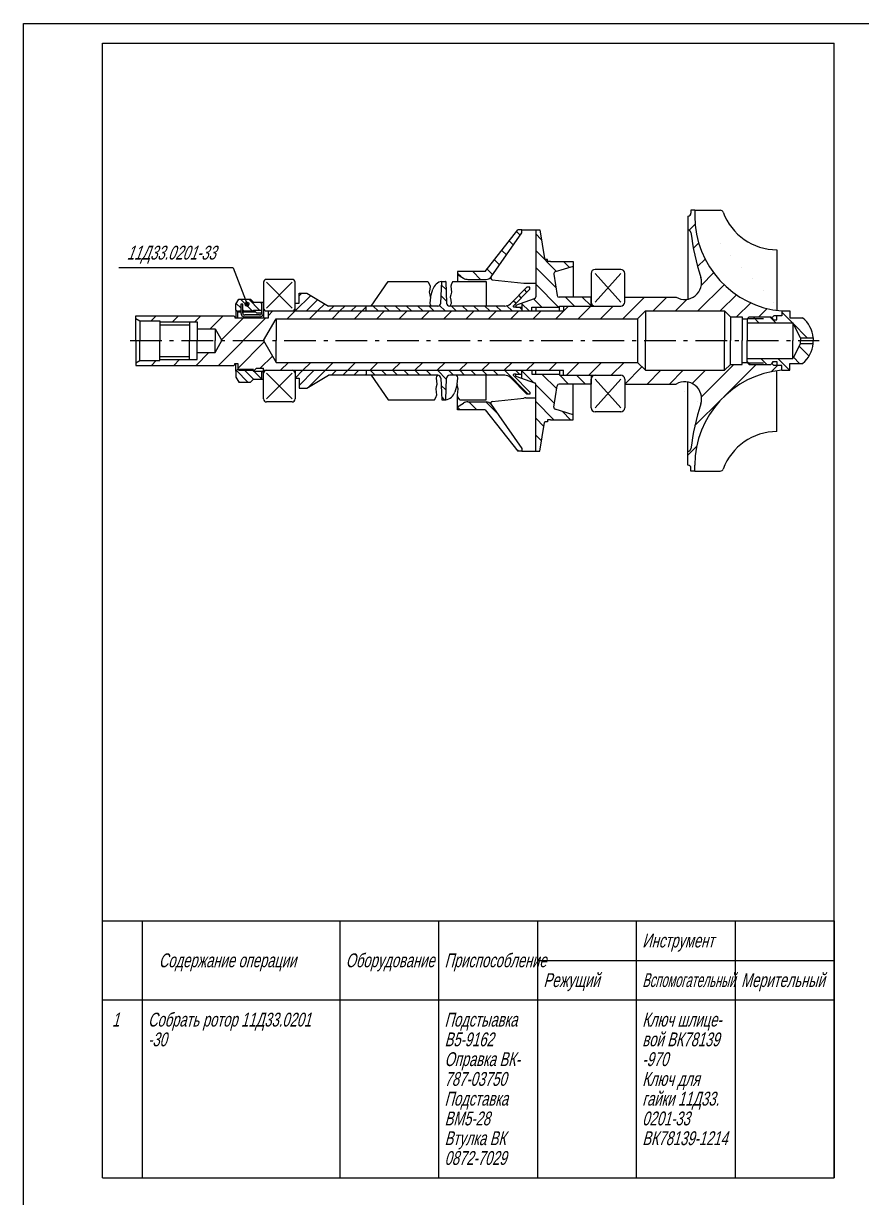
# Model space of a CAD drawing. Extents: x 0 to 841, y 0 to 594.
# Drawn here: x 0 to 212, y 297 to 594 of the extents above; entities that cross this region are included whole.
import ezdxf

# ---------------------------------------------------------------- set-up
doc = ezdxf.new("R2010")
doc.units = 0
doc.header["$MEASUREMENT"] = 0
for name, pattern in [('K5LT_AXLED', [13, 8, -2, 1, -2]), ('K5LT_BASIC', [0]), ('K5LT_DASHED', [6, 4, -2]), ('K5LT_THIN', [0]), ('K5LT_THIN_INCLUDED_TO_HATCHING', [0])]:
    doc.linetypes.add(name, pattern=pattern)
doc.layers.add('LAYER0VIEW0', color=7, linetype='Continuous')
doc.layers.add('LAYER2VIEW0', color=7, linetype='Continuous')
doc.styles.add('K5_TEXTSTYLE', font='win_eskd.shx', dxfattribs={"width": 0.7, "oblique": 15, "bigfont": 'b_eskd.shx'})
doc.styles.get("Standard").update_dxf_attribs({"font": 'cad2win.shx', "width": 0.8, "oblique": 15})
pattern_1 = [(-45, (0, 0), (1.06066, 1.06066), [])]
pattern_2 = [(-45, (0, 0), (2.12132, 2.12132), [])]
pattern_3 = [(45, (0, 0), (-1.4142136, 1.4142136), [])]

# ---------------------------------------------------------------- blocks, each defined once
blk = doc.blocks.new('*L32')
at = {"layer": 'LAYER0VIEW0', "color": 7, "linetype": 'K5LT_THIN'}
for p, q in [((-3.4, 8.93), (-32.35, 8.93)), ((-3.4, 8.93), (0.11, -0.28)), ((-0.11, 0.28), (-0.45, -0.49)), ((0, 0), (-0.17, -0.39)), ((0, 0), (-0.11, 0.28)), ((0.67, -0.07), (-0.11, 0.28)), ((0.39, -0.17), (0, 0)), ((-0.45, -0.49), (0.32, -0.84)), ((-0.17, -0.39), (0.21, -0.56)), ((0.21, -0.56), (0.39, -0.17)), ((0.32, -0.84), (0.67, -0.07))]:
    blk.add_line(p, q, dxfattribs=at)
at = {"layer": 'LAYER0VIEW0', "color": 7, "style": 'K5_TEXTSTYLE', "oblique": 20, "width": 0.7}
blk.add_text('11Д33.0201-33', height=3.5, dxfattribs=at).set_placement((-30.35, 11))
blk = doc.blocks.new('*U57')
at = {"layer": 'LAYER0VIEW0', "color": 5, "linetype": 'K5LT_BASIC'}
for p, q in [((-8, 23), (-8, 16.5)), ((-0.75, 23.75), (-7.25, 23.75)), ((0, 16.5), (0, 23)), ((-7.25, 15.75), (-0.75, 15.75)), ((-8, -6.5), (-8, 0)), ((-7.25, 0.75), (-0.75, 0.75)), ((0, 0), (0, -6.5)), ((-0.75, -7.25), (-7.25, -7.25))]:
    blk.add_line(p, q, dxfattribs=at)
at = {"layer": 'LAYER0VIEW0', "color": 7, "linetype": 'K5LT_THIN'}
for p, q in [((-0.75, 16.5), (-7.25, 23)), ((-0.75, 23), (-7.25, 16.5)), ((-0.75, 0), (-7.25, -6.5)), ((-0.75, -6.5), (-7.25, 0))]:
    blk.add_line(p, q, dxfattribs=at)
at = {"layer": 'LAYER0VIEW0', "color": 5, "linetype": 'K5LT_BASIC'}
for centre, start, end in [((-7.25, 23), 90, 180), ((-0.75, 23), 0, 90), ((-7.25, 16.5), 180, 270), ((-0.75, 16.5), 270, 0), ((-7.25, 0), 90, 180), ((-0.75, 0), 0, 90), ((-7.25, -6.5), 180, 270), ((-0.75, -6.5), 270, 0)]:
    blk.add_arc(centre, 0.75, start, end, dxfattribs=at)
blk = doc.blocks.new('*U58')
at = {"layer": 'LAYER0VIEW0', "color": 5, "linetype": 'K5LT_BASIC'}
for p, q in [((-8.5, 26.75), (-8.5, 19.5)), ((-1, 27.75), (-7.5, 27.75)), ((0, 19.5), (0, 26.75)), ((-7.5, 18.5), (-1, 18.5)), ((-8.5, -7.25), (-8.5, 0)), ((-7.5, 1), (-1, 1)), ((0, 0), (0, -7.25)), ((-1, -8.25), (-7.5, -8.25))]:
    blk.add_line(p, q, dxfattribs=at)
at = {"layer": 'LAYER0VIEW0', "color": 7, "linetype": 'K5LT_THIN'}
for p, q in [((-1, 19.5), (-7.5, 26.75)), ((-1, 26.75), (-7.5, 19.5)), ((-1, 0), (-7.5, -7.25)), ((-1, -7.25), (-7.5, 0))]:
    blk.add_line(p, q, dxfattribs=at)
at = {"layer": 'LAYER0VIEW0', "color": 5, "linetype": 'K5LT_BASIC'}
for centre, start, end in [((-7.5, 26.75), 90, 180), ((-1, 26.75), 0, 90), ((-7.5, 19.5), 180, 270), ((-1, 19.5), 270, 0), ((-7.5, 0), 90, 180), ((-1, 0), 0, 90), ((-7.5, -7.25), 180, 270), ((-1, -7.25), 270, 0)]:
    blk.add_arc(centre, 1, start, end, dxfattribs=at)
blk = doc.blocks.new('*S69')
at = {"layer": 'LAYER2VIEW0', "color": 7, "linetype": 'K5LT_THIN'}
for p, q in [((0, 0), (0, 594)), ((0, 594), (841, 594))]:
    blk.add_line(p, q, dxfattribs=at)

msp = doc.modelspace()

# ---------------------------------------------------------------- hatches: boundary and pattern name
at = {"layer": 'LAYER0VIEW0'}
h = msp.add_hatch(dxfattribs=at)
h.set_pattern_fill('МЕТАЛЛ', color=256, style=0, pattern_type=0)
h.set_pattern_definition([(45, (0, 0), (-2.828427, 2.828427), [])])
edge = h.paths.add_edge_path()
edge.add_line((60.705, 519.518), (54.205, 519.518))
edge.add_line((54.205, 519.518), (53.455, 519.518))
edge.add_line((53.455, 519.518), (53.455, 519.768))
edge.add_line((53.455, 519.768), (53.205, 520.018))
edge.add_line((53.205, 520.018), (28.455, 520.018))
edge.add_line((28.455, 520.018), (28.455, 519.345))
edge.add_line((28.455, 519.345), (29.455, 518.768))
edge.add_line((29.455, 518.768), (34.455, 518.768))
edge.add_line((34.455, 518.768), (34.455, 518.518))
edge.add_line((34.455, 518.518), (43.955, 518.518))
edge.add_line((43.955, 518.518), (43.955, 516.768))
edge.add_line((43.955, 516.768), (48.455, 516.768))
edge.add_line((48.455, 516.768), (50.187, 513.768))
edge.add_line((50.187, 513.768), (48.455, 510.768))
edge.add_line((48.455, 510.768), (43.955, 510.768))
edge.add_line((43.955, 510.768), (43.955, 509.018))
edge.add_line((43.955, 509.018), (34.455, 509.018))
edge.add_line((34.455, 509.018), (34.455, 508.768))
edge.add_line((34.455, 508.768), (29.455, 508.768))
edge.add_line((29.455, 508.768), (28.455, 508.191))
edge.add_line((28.455, 508.191), (28.455, 507.518))
edge.add_line((28.455, 507.518), (53.205, 507.518))
edge.add_line((53.205, 507.518), (53.455, 507.768))
edge.add_line((53.455, 507.768), (53.455, 508.018))
edge.add_line((53.455, 508.018), (54.205, 508.018))
edge.add_line((54.205, 508.018), (54.205, 506.518))
edge.add_line((54.205, 506.518), (54.455, 506.268))
edge.add_line((54.455, 506.268), (58.455, 506.268))
edge.add_line((58.455, 506.268), (58.955, 506.768))
edge.add_line((58.955, 506.768), (60.705, 506.768))
edge.add_line((60.705, 506.768), (60.705, 506.268))
edge.add_line((60.705, 506.268), (61.455, 506.268))
edge.add_line((61.455, 506.268), (67.955, 506.268))
edge.add_line((67.955, 506.268), (68.705, 506.268))
edge.add_line((68.705, 506.268), (86.705, 506.268))
edge.add_line((86.705, 506.268), (125.553, 506.268))
edge.add_line((125.553, 506.268), (136.553, 506.268))
edge.add_line((136.553, 506.268), (136.553, 505.018))
edge.add_line((136.553, 505.018), (143.553, 505.018))
edge.add_line((143.553, 505.018), (144.553, 505.018))
edge.add_line((144.553, 505.018), (151.053, 505.018))
edge.add_arc((151.053, 504.018), 1, 360, 450, ccw=False)
edge.add_line((152.053, 504.018), (152.053, 502.768))
edge.add_line((152.053, 502.768), (165.053, 502.768))
edge.add_arc((167.212, 499.061), 4.29, 342.4571, 480.22329, ccw=False)
edge.add_arc((233.777, 478.019), 65.521, 162.4571, 172.63144)
edge.add_arc((168.053, 486.518), 0.75, 630, 712.63144, ccw=False)
edge.add_line((168.053, 485.768), (168.053, 482.268))
edge.add_arc((168.053, 481.518), 0.75, 360, 450, ccw=False)
edge.add_line((168.803, 481.518), (168.803, 480.768))
edge.add_line((168.803, 480.768), (169.803, 480.768))
edge.add_line((169.803, 480.768), (169.803, 482.268))
edge.add_arc((193.894, 482.268), 24.091, 454.97911, 540, ccw=False)
edge.add_line((191.803, 506.268), (191.803, 507.518))
edge.add_line((191.803, 507.518), (190.553, 507.518))
edge.add_line((190.553, 507.518), (189.803, 507.518))
edge.add_line((189.803, 507.518), (189.303, 508.018))
edge.add_line((189.303, 508.018), (189.053, 507.768))
edge.add_line((189.053, 507.768), (183.553, 507.768))
edge.add_line((183.553, 507.768), (183.053, 508.268))
edge.add_line((183.053, 508.268), (181.803, 508.268))
edge.add_line((181.803, 508.268), (181.803, 507.768))
edge.add_line((181.803, 507.768), (178.803, 507.768))
edge.add_line((178.803, 507.768), (177.303, 506.268))
edge.add_line((177.303, 506.268), (157.303, 506.268))
edge.add_line((157.303, 506.268), (155.303, 508.268))
edge.add_line((155.303, 508.268), (63.88, 508.268))
edge.add_line((63.88, 508.268), (60.705, 513.768))
edge.add_line((60.705, 513.768), (63.88, 519.268))
edge.add_line((63.88, 519.268), (155.303, 519.268))
edge.add_line((155.303, 519.268), (157.303, 521.268))
edge.add_line((157.303, 521.268), (177.303, 521.268))
edge.add_line((177.303, 521.268), (178.803, 519.768))
edge.add_line((178.803, 519.768), (181.803, 519.768))
edge.add_line((181.803, 519.768), (181.803, 519.268))
edge.add_line((181.803, 519.268), (183.053, 519.268))
edge.add_line((183.053, 519.268), (183.553, 519.768))
edge.add_line((183.553, 519.768), (189.053, 519.768))
edge.add_line((189.053, 519.768), (189.303, 519.518))
edge.add_line((189.303, 519.518), (189.803, 520.018))
edge.add_line((189.803, 520.018), (190.553, 520.018))
edge.add_line((190.553, 520.018), (191.803, 520.018))
edge.add_line((191.803, 520.018), (191.803, 521.268))
edge.add_arc((193.894, 545.268), 24.091, 540, 625.02089, ccw=False)
edge.add_line((169.803, 545.268), (169.803, 546.768))
edge.add_line((169.803, 546.768), (168.803, 546.768))
edge.add_line((168.803, 546.768), (168.803, 546.018))
edge.add_arc((168.053, 546.018), 0.75, 270, 360, ccw=False)
edge.add_line((168.053, 545.268), (168.053, 541.768))
edge.add_arc((168.053, 541.018), 0.75, 367.36856, 450, ccw=False)
edge.add_arc((233.777, 549.517), 65.521, 187.36856, 197.5429)
edge.add_arc((167.212, 528.475), 4.29, 239.77671, 377.5429, ccw=False)
edge.add_line((165.053, 524.768), (152.053, 524.768))
edge.add_line((152.053, 524.768), (152.053, 523.518))
edge.add_arc((151.053, 523.518), 1, 270, 360, ccw=False)
edge.add_line((151.053, 522.518), (144.553, 522.518))
edge.add_line((144.553, 522.518), (143.553, 522.518))
edge.add_line((143.553, 522.518), (136.553, 522.518))
edge.add_line((136.553, 522.518), (136.553, 521.268))
edge.add_line((136.553, 521.268), (125.553, 521.268))
edge.add_line((125.553, 521.268), (86.705, 521.268))
edge.add_line((86.705, 521.268), (68.705, 521.268))
edge.add_line((68.705, 521.268), (67.955, 521.268))
edge.add_line((67.955, 521.268), (61.955, 521.268))
edge.add_line((61.955, 521.268), (61.955, 519.518))
edge.add_line((61.955, 519.518), (60.705, 519.518))
h = msp.add_hatch(dxfattribs=at)
h.set_pattern_fill('МЕТАЛЛ', color=256, style=0, pattern_type=0)
h.set_pattern_definition(pattern_2)
edge = h.paths.add_edge_path()
edge.add_line((118.251, 529.906), (126.053, 541.018))
edge.add_line((126.053, 541.018), (126.053, 541.768))
edge.add_line((126.053, 541.768), (125.053, 541.768))
edge.add_line((125.053, 541.768), (116.803, 531.268))
edge.add_line((116.803, 531.268), (109.803, 531.268))
edge.add_line((109.803, 531.268), (109.803, 530.518))
edge.add_line((109.803, 530.518), (111.316, 529.572))
edge.add_arc((112.376, 531.268), 2, 237.99462, 270)
edge.add_line((112.376, 529.268), (117.023, 529.268))
edge.add_arc((117.023, 530.768), 1.5, 270, 324.92625)
h = msp.add_hatch(dxfattribs=at)
h.set_pattern_fill('МЕТАЛЛ', color=256, style=0, pattern_type=0)
h.set_pattern_definition(pattern_2)
edge = h.paths.add_edge_path()
edge.add_line((129.553, 541.768), (129.553, 524.873))
edge.add_arc((129.053, 524.873), 0.5, 289.29005, 360, ccw=False)
edge.add_line((129.218, 524.401), (126.053, 523.293))
edge.add_line((126.053, 523.293), (126.053, 521.268))
edge.add_line((126.053, 521.268), (128.553, 521.268))
edge.add_line((128.553, 521.268), (128.553, 522.268))
edge.add_line((128.553, 522.268), (135.553, 522.268))
edge.add_line((135.553, 522.268), (135.553, 522.518))
edge.add_line((135.553, 522.518), (136.553, 522.518))
edge.add_line((136.553, 522.518), (143.553, 522.518))
edge.add_line((143.553, 522.518), (143.553, 523.518))
edge.add_line((143.553, 523.518), (143.553, 524.768))
edge.add_line((143.553, 524.768), (142.803, 524.768))
edge.add_line((142.803, 524.768), (138.303, 524.768))
edge.add_line((138.303, 524.768), (135.479, 524.768))
edge.add_arc((135.479, 525.268), 0.5, 549.09028, 630, ccw=False)
edge.add_line((134.986, 525.189), (134.122, 530.586))
edge.add_arc((134.616, 530.665), 0.5, 466.69924, 549.09028, ccw=False)
edge.add_line((134.472, 531.144), (139.053, 532.518))
edge.add_line((139.053, 532.518), (139.053, 533.768))
edge.add_line((139.053, 533.768), (133.303, 533.768))
edge.add_line((133.303, 533.768), (132.553, 533.768))
edge.add_line((132.553, 533.768), (132.553, 534.268))
edge.add_line((132.553, 534.268), (132.057, 534.268))
edge.add_arc((132.057, 534.568), 0.3, 549.46232, 630, ccw=False)
edge.add_line((131.761, 534.519), (130.553, 541.768))
edge.add_line((130.553, 541.768), (129.553, 541.768))
h = msp.add_hatch(dxfattribs=at)
h.set_pattern_fill('МЕТАЛЛ', color=256, style=0, pattern_type=0)
h.set_pattern_definition([(-45, (0, 0), (1.4142136, 1.4142136), [])])
edge = h.paths.add_edge_path()
edge.add_arc((107.822, 523.318), 0.8, 542.29061, 630, ccw=False)
edge.add_line((107.022, 523.286), (106.804, 528.751))
edge.add_arc((106.256, 525.967), 2.837, 78.86755, 80.81259)
edge.add_line((106.709, 528.768), (105.803, 528.768))
edge.add_line((105.803, 528.768), (105.584, 523.286))
edge.add_arc((104.784, 523.318), 0.8, 630, 717.70939, ccw=False)
edge.add_line((104.784, 522.518), (86.705, 522.518))
edge.add_line((86.705, 522.518), (86.705, 521.268))
edge.add_line((86.705, 521.268), (125.553, 521.268))
edge.add_line((125.553, 521.268), (126.053, 521.268))
edge.add_line((126.053, 521.268), (126.053, 522.268))
edge.add_line((126.053, 522.268), (124.553, 522.268))
edge.add_line((124.553, 522.268), (124.036, 522.268))
edge.add_arc((124.036, 522.468), 0.2, 495, 630, ccw=False)
edge.add_line((123.894, 522.609), (128.053, 526.768))
edge.add_line((128.053, 526.768), (128.053, 527.268))
edge.add_line((128.053, 527.268), (127.303, 527.268))
edge.add_line((127.303, 527.268), (123.139, 523.104))
edge.add_arc((121.724, 524.518), 2, 630, 675, ccw=False)
edge.add_line((121.724, 522.518), (107.822, 522.518))
edge = h.paths.add_edge_path()
edge.add_arc((104.784, 504.218), 0.8, 362.29061, 450, ccw=False)
edge.add_line((105.584, 504.25), (105.803, 498.768))
edge.add_line((105.803, 498.768), (106.803, 498.768))
edge.add_line((106.803, 498.768), (107.022, 504.25))
edge.add_arc((107.822, 504.218), 0.8, 450, 537.70939, ccw=False)
edge.add_line((107.822, 505.018), (121.724, 505.018))
edge.add_arc((121.724, 503.018), 2, 405, 450, ccw=False)
edge.add_line((123.139, 504.432), (127.303, 500.268))
edge.add_line((127.303, 500.268), (128.053, 500.268))
edge.add_line((128.053, 500.268), (128.053, 500.768))
edge.add_line((128.053, 500.768), (123.894, 504.926))
edge.add_arc((124.036, 505.068), 0.2, 450, 585, ccw=False)
edge.add_line((124.036, 505.268), (124.553, 505.268))
edge.add_line((124.553, 505.268), (125.553, 505.268))
edge.add_line((125.553, 505.268), (126.053, 505.268))
edge.add_line((126.053, 505.268), (126.053, 506.268))
edge.add_line((126.053, 506.268), (125.553, 506.268))
edge.add_line((125.553, 506.268), (86.705, 506.268))
edge.add_line((86.705, 506.268), (86.705, 505.018))
edge.add_line((86.705, 505.018), (104.784, 505.018))
h = msp.add_hatch(dxfattribs=at)
h.set_pattern_fill('МЕТАЛЛ', color=256, style=0, pattern_type=0)
h.set_pattern_definition(pattern_3)
h.paths.add_polyline_path([(68.705, 521.268), (86.705, 521.268), (86.705, 522.518), (77.122, 522.518), (71.705, 525.768), (69.705, 525.768), (69.705, 523.268), (68.705, 523.268)])
h = msp.add_hatch(dxfattribs=at)
h.set_pattern_fill('МЕТАЛЛ', color=256, style=0, pattern_type=0)
h.set_pattern_definition(pattern_1)
h.paths.add_polyline_path([(55.455, 523.018), (55.455, 521.268), (58.205, 521.268), (58.205, 521.518), (60.205, 521.518), (60.205, 523.518), (58.205, 523.518), (57.455, 524.268), (54.427, 524.268), (53.705, 523.018), (53.705, 521.518), (54.205, 521.018), (54.455, 521.268), (54.955, 521.268), (54.955, 523.018)])
h = msp.add_hatch(color=1, dxfattribs=at)
edge = h.paths.add_edge_path()
edge.add_line((54.955, 523.018), (54.955, 520.768))
edge.add_arc((55.955, 520.768), 1, 180, 270)
edge.add_line((55.955, 519.768), (59.705, 519.768))
edge.add_arc((59.705, 520.768), 1, 270, 360)
edge.add_line((60.705, 520.768), (60.705, 522.018))
edge.add_line((60.705, 522.018), (60.705, 523.518))
edge.add_line((60.705, 523.518), (60.205, 523.518))
edge.add_line((60.205, 523.518), (60.205, 520.768))
edge.add_arc((59.705, 520.768), 0.5, 270, 360, ccw=False)
edge.add_line((59.705, 520.268), (55.955, 520.268))
edge.add_arc((55.955, 520.768), 0.5, 540, 630, ccw=False)
edge.add_line((55.455, 520.768), (55.455, 523.018))
edge.add_line((55.455, 523.018), (54.955, 523.018))
h = msp.add_hatch(dxfattribs=at)
h.set_pattern_fill('МЕТАЛЛ', color=256, style=0, pattern_type=0)
h.set_pattern_definition(pattern_2)
edge = h.paths.add_edge_path()
edge.add_arc((192.417, 513.768), 7.386, 5.82777, 51.11993)
edge.add_line((197.053, 519.518), (193.803, 519.518))
edge.add_line((193.803, 519.518), (193.803, 521.268))
edge.add_line((193.803, 521.268), (191.803, 521.268))
edge.add_line((191.803, 521.268), (191.803, 520.018))
edge.add_line((191.803, 520.018), (190.553, 520.018))
edge.add_line((190.553, 520.018), (190.553, 519.018))
edge.add_line((190.553, 519.018), (189.553, 519.018))
edge.add_line((189.553, 519.018), (189.553, 519.268))
edge.add_line((189.553, 519.268), (189.053, 519.768))
edge.add_line((189.053, 519.768), (183.553, 519.768))
edge.add_line((183.553, 519.768), (183.053, 519.268))
edge.add_line((183.053, 519.268), (183.053, 518.268))
edge.add_line((183.053, 518.268), (194.553, 518.268))
edge.add_line((194.553, 518.268), (196.553, 514.518))
edge.add_line((196.553, 514.518), (199.765, 514.518))
h = msp.add_hatch(dxfattribs=at)
h.set_pattern_fill('МЕТАЛЛ', color=256, style=0, pattern_type=0)
h.set_pattern_definition(pattern_2)
edge = h.paths.add_edge_path()
edge.add_arc((192.417, 513.768), 7.386, 668.88007, 714.17223, ccw=False)
edge.add_line((197.053, 508.018), (193.803, 508.018))
edge.add_line((193.803, 508.018), (193.803, 506.268))
edge.add_line((193.803, 506.268), (191.803, 506.268))
edge.add_line((191.803, 506.268), (191.803, 507.518))
edge.add_line((191.803, 507.518), (190.553, 507.518))
edge.add_line((190.553, 507.518), (190.553, 508.518))
edge.add_line((190.553, 508.518), (189.553, 508.518))
edge.add_line((189.553, 508.518), (189.553, 508.268))
edge.add_line((189.553, 508.268), (189.053, 507.768))
edge.add_line((189.053, 507.768), (183.553, 507.768))
edge.add_line((183.553, 507.768), (183.053, 508.268))
edge.add_line((183.053, 508.268), (183.053, 509.268))
edge.add_line((183.053, 509.268), (194.553, 509.268))
edge.add_line((194.553, 509.268), (196.553, 513.018))
edge.add_line((196.553, 513.018), (199.765, 513.018))
h = msp.add_hatch(dxfattribs=at)
h.set_pattern_fill('МЕТАЛЛ', color=256, style=0, pattern_type=0)
h.set_pattern_definition(pattern_1)
h.paths.add_polyline_path([(53.705, 504.518), (54.427, 503.268), (57.455, 503.268), (58.205, 504.018), (60.205, 504.018), (60.205, 506.018), (58.205, 506.018), (58.205, 506.268), (54.455, 506.268), (54.205, 506.518), (53.705, 506.018)])
h = msp.add_hatch(dxfattribs=at)
h.set_pattern_fill('МЕТАЛЛ', color=256, style=0, pattern_type=0)
h.set_pattern_definition([(45, (0, 0), (-1.06066, 1.06066), [])])
h.paths.add_polyline_path([(60.705, 504.018), (60.705, 506.018), (60.205, 506.018), (60.205, 504.018)])
h = msp.add_hatch(dxfattribs=at)
h.set_pattern_fill('МЕТАЛЛ', color=256, style=0, pattern_type=0)
h.set_pattern_definition(pattern_3)
h.paths.add_polyline_path([(68.705, 506.268), (86.705, 506.268), (86.705, 505.018), (77.122, 505.018), (71.705, 501.768), (69.705, 501.768), (69.705, 504.268), (68.705, 504.268)])
h = msp.add_hatch(dxfattribs=at)
h.set_pattern_fill('МЕТАЛЛ', color=256, style=0, pattern_type=0)
h.set_pattern_definition(pattern_2)
edge = h.paths.add_edge_path()
edge.add_line((129.553, 502.663), (129.553, 485.768))
edge.add_line((129.553, 485.768), (130.553, 485.768))
edge.add_line((130.553, 485.768), (131.761, 493.017))
edge.add_arc((132.057, 492.968), 0.3, 450, 530.53768, ccw=False)
edge.add_line((132.057, 493.268), (132.553, 493.268))
edge.add_line((132.553, 493.268), (132.553, 493.768))
edge.add_line((132.553, 493.768), (133.303, 493.768))
edge.add_line((133.303, 493.768), (134.553, 493.768))
edge.add_line((134.553, 493.768), (139.053, 493.768))
edge.add_line((139.053, 493.768), (139.053, 495.018))
edge.add_line((139.053, 495.018), (134.472, 496.392))
edge.add_arc((134.616, 496.871), 0.5, 530.90972, 613.30076, ccw=False)
edge.add_line((134.122, 496.95), (134.986, 502.347))
edge.add_arc((135.479, 502.268), 0.5, 450, 530.90972, ccw=False)
edge.add_line((135.479, 502.768), (138.303, 502.768))
edge.add_line((138.303, 502.768), (142.803, 502.768))
edge.add_line((142.803, 502.768), (143.553, 502.768))
edge.add_line((143.553, 502.768), (143.553, 505.018))
edge.add_line((143.553, 505.018), (136.553, 505.018))
edge.add_line((136.553, 505.018), (135.553, 505.018))
edge.add_line((135.553, 505.018), (135.553, 505.268))
edge.add_line((135.553, 505.268), (128.553, 505.268))
edge.add_line((128.553, 505.268), (128.553, 506.268))
edge.add_line((128.553, 506.268), (126.053, 506.268))
edge.add_line((126.053, 506.268), (126.053, 504.243))
edge.add_line((126.053, 504.243), (129.218, 503.135))
edge.add_arc((129.053, 502.663), 0.5, 360, 430.70995, ccw=False)
h = msp.add_hatch(dxfattribs=at)
h.set_pattern_fill('МЕТАЛЛ', color=256, style=0, pattern_type=0)
h.set_pattern_definition(pattern_2)
edge = h.paths.add_edge_path()
edge.add_line((118.251, 497.63), (126.053, 486.518))
edge.add_line((126.053, 486.518), (126.053, 485.768))
edge.add_line((126.053, 485.768), (125.053, 485.768))
edge.add_line((125.053, 485.768), (116.803, 496.268))
edge.add_line((116.803, 496.268), (109.803, 496.268))
edge.add_line((109.803, 496.268), (109.803, 497.018))
edge.add_line((109.803, 497.018), (111.316, 497.964))
edge.add_arc((112.376, 496.268), 2, 450, 482.00538, ccw=False)
edge.add_line((112.376, 498.268), (117.023, 498.268))
edge.add_arc((117.023, 496.768), 1.5, 395.07375, 450, ccw=False)

# ---------------------------------------------------------------- linework, layer by layer
at = {"layer": 'LAYER0VIEW0', "color": 5, "linetype": 'K5LT_BASIC'}
for p, q in [((20, 589), (205, 589)), ((20, 302), (20, 589)), ((205, 302), (205, 589)), ((169.803, 546.768), (168.803, 546.768)), ((168.803, 546.768), (168.803, 546.018)), ((169.803, 546.768), (169.803, 545.268)), ((169.803, 546.768), (176.233, 546.768)), ((168.053, 545.268), (168.053, 541.768)), ((116.803, 531.268), (125.053, 541.768)), ((118.251, 529.906), (126.053, 541.018)), ((126.053, 541.768), (125.053, 541.768)), ((126.053, 541.018), (126.053, 541.768)), ((126.053, 541.768), (130.553, 541.768)), ((129.553, 541.768), (129.553, 524.873)), ((130.553, 541.768), (131.761, 534.519)), ((168.053, 541.768), (168.053, 524.268)), ((190.553, 536.768), (190.553, 521.41)), ((132.553, 534.268), (132.057, 534.268)), ((132.553, 533.768), (132.553, 534.268)), ((133.303, 533.768), (132.553, 533.768)), ((133.303, 533.768), (139.053, 533.768)), ((139.053, 532.518), (134.472, 531.144)), ((139.053, 533.768), (139.053, 532.518)), ((139.053, 532.518), (139.053, 531.735)), ((139.053, 532.518), (139.053, 524.768)), ((87.955, 522.518), (92.205, 528.768)), ((92.205, 528.768), (102.284, 528.768)), ((105.584, 523.286), (105.803, 528.768)), ((105.803, 528.768), (106.803, 528.768)), ((105.803, 528.768), (106.803, 528.768)), ((106.803, 528.768), (107.022, 523.286)), ((108.622, 528.768), (117.023, 528.768)), ((116.803, 531.268), (109.803, 531.268)), ((109.803, 531.268), (109.803, 530.518)), ((109.803, 530.518), (111.316, 529.572)), ((109.803, 530.518), (109.803, 528.768)), ((112.376, 529.268), (117.023, 529.268)), ((117.023, 528.768), (117.023, 522.518)), ((118.578, 529.182), (126.528, 528.298)), ((134.122, 530.586), (134.986, 525.189)), ((69.705, 523.268), (69.705, 525.768)), ((69.705, 525.768), (71.705, 525.768)), ((71.705, 525.768), (77.122, 522.518)), ((102.952, 524.787), (103.534, 526.768)), ((127.303, 527.268), (123.139, 523.104)), ((123.894, 522.609), (128.053, 526.768)), ((127.08, 528.268), (129.553, 528.268)), ((128.053, 527.268), (127.303, 527.268)), ((128.053, 526.768), (128.053, 527.268)), ((53.705, 523.018), (54.427, 524.268)), ((53.705, 521.518), (53.705, 523.018)), ((54.427, 524.268), (57.455, 524.268)), ((55.455, 523.018), (54.955, 523.018)), ((54.955, 523.018), (54.955, 520.768)), ((55.455, 520.768), (55.455, 523.018)), ((57.455, 524.268), (58.205, 523.518)), ((58.205, 523.518), (60.705, 523.518)), ((60.205, 523.518), (60.205, 520.768)), ((60.705, 523.518), (60.705, 520.768)), ((68.705, 521.268), (68.705, 523.268)), ((68.705, 523.268), (69.705, 523.268)), ((124.553, 522.768), (129.218, 524.401)), ((124.553, 522.768), (124.553, 522.268)), ((126.053, 523.293), (126.053, 521.268)), ((143.553, 524.768), (135.479, 524.768)), ((143.553, 522.518), (143.553, 524.768)), ((152.053, 524.768), (165.053, 524.768)), ((28.455, 513.768), (28.455, 520.018)), ((28.455, 520.018), (53.205, 520.018)), ((53.205, 520.018), (53.455, 519.768)), ((53.455, 519.768), (53.455, 519.518)), ((54.205, 521.018), (53.705, 521.518)), ((53.705, 521.518), (53.705, 519.518)), ((54.205, 521.018), (54.455, 521.268)), ((54.205, 519.518), (54.205, 521.018)), ((54.455, 521.268), (54.955, 521.268)), ((55.455, 521.268), (58.455, 521.268)), ((59.705, 520.268), (55.955, 520.268)), ((55.955, 519.768), (59.705, 519.768)), ((58.205, 521.268), (58.205, 521.518)), ((58.205, 521.518), (60.205, 521.518)), ((58.455, 521.268), (58.955, 520.768)), ((58.955, 520.768), (60.205, 520.768)), ((60.705, 520.768), (60.705, 520.268)), ((60.705, 520.268), (60.705, 519.518)), ((61.955, 519.518), (61.955, 521.268)), ((67.955, 521.268), (68.705, 521.268)), ((68.705, 521.268), (86.705, 521.268)), ((86.705, 522.518), (77.122, 522.518)), ((86.705, 521.268), (86.705, 522.518)), ((104.784, 522.518), (86.705, 522.518)), ((86.705, 521.268), (125.553, 521.268)), ((121.724, 522.518), (107.822, 522.518)), ((124.553, 522.268), (124.036, 522.268)), ((124.553, 522.268), (126.053, 522.268)), ((125.553, 521.268), (136.553, 521.268)), ((128.553, 522.268), (135.553, 522.268)), ((128.553, 521.268), (128.553, 522.268)), ((129.553, 522.268), (129.553, 521.268)), ((135.553, 521.268), (135.553, 522.518)), ((135.553, 522.518), (136.553, 522.518)), ((136.553, 522.518), (136.553, 521.268)), ((136.553, 522.518), (143.553, 522.518)), ((143.553, 522.518), (144.553, 522.518)), ((155.303, 519.268), (157.303, 521.268)), ((157.303, 521.268), (157.303, 513.768)), ((157.303, 521.268), (177.303, 521.268)), ((177.303, 521.268), (177.303, 513.768)), ((177.303, 521.268), (178.803, 519.768)), ((178.803, 519.768), (178.803, 513.768)), ((178.803, 519.768), (181.803, 519.768)), ((181.803, 519.768), (181.803, 513.768)), ((183.053, 519.268), (183.553, 519.768)), ((183.553, 519.768), (189.053, 519.768)), ((189.053, 519.768), (189.553, 519.268)), ((189.803, 520.018), (189.303, 519.518)), ((190.553, 520.018), (189.803, 520.018)), ((191.803, 520.018), (190.553, 520.018)), ((190.553, 519.018), (190.553, 520.018)), ((191.803, 521.268), (193.803, 521.268)), ((191.803, 521.268), (191.803, 520.018)), ((193.803, 521.268), (193.803, 519.518)), ((28.455, 519.345), (29.455, 518.768)), ((29.455, 518.768), (29.455, 513.768)), ((29.455, 518.768), (34.455, 518.768)), ((34.455, 518.768), (34.455, 513.768)), ((34.455, 518.518), (43.955, 518.518)), ((34.455, 517.768), (41.955, 517.768)), ((41.955, 518.518), (41.955, 513.768)), ((43.955, 518.518), (43.955, 513.768)), ((53.455, 519.518), (54.205, 519.518)), ((54.205, 519.518), (61.955, 519.518)), ((60.705, 513.768), (63.88, 519.268)), ((63.88, 519.268), (155.303, 519.268)), ((63.88, 519.268), (63.88, 513.768)), ((155.303, 519.268), (155.303, 508.268)), ((181.803, 519.268), (183.053, 519.268)), ((183.053, 519.268), (183.053, 513.768)), ((183.053, 518.268), (194.553, 518.268)), ((189.553, 519.268), (189.553, 519.018)), ((189.553, 519.018), (190.553, 519.018)), ((193.803, 519.518), (197.053, 519.518)), ((196.553, 514.518), (194.553, 518.268)), ((194.553, 518.268), (194.553, 513.768)), ((43.955, 516.768), (48.455, 516.768)), ((48.455, 516.768), (48.455, 513.768)), ((48.455, 516.768), (50.187, 513.768)), ((196.553, 514.518), (199.765, 514.518)), ((196.553, 514.518), (196.553, 513.768)), ((199.765, 514.518), (199.765, 513.768)), ((28.455, 513.768), (28.455, 507.518)), ((29.455, 508.768), (29.455, 513.768)), ((34.455, 508.768), (34.455, 513.768)), ((41.955, 509.018), (41.955, 513.768)), ((43.955, 509.018), (43.955, 513.768)), ((48.455, 510.768), (48.455, 513.768)), ((48.455, 510.768), (50.187, 513.768)), ((60.705, 513.768), (63.88, 508.268)), ((63.88, 508.268), (63.88, 513.768)), ((157.303, 506.268), (157.303, 513.768)), ((177.303, 506.268), (177.303, 513.768)), ((178.803, 507.768), (178.803, 513.768)), ((181.803, 507.768), (181.803, 513.768)), ((183.053, 508.268), (183.053, 513.768)), ((194.553, 509.268), (194.553, 513.768)), ((196.553, 513.018), (194.553, 509.268)), ((196.553, 513.018), (196.553, 513.768)), ((196.553, 513.018), (199.765, 513.018)), ((199.765, 513.018), (199.765, 513.768)), ((28.455, 508.191), (29.455, 508.768)), ((29.455, 508.768), (34.455, 508.768)), ((34.455, 509.768), (41.955, 509.768)), ((34.455, 509.018), (43.955, 509.018)), ((43.955, 510.768), (48.455, 510.768)), ((53.455, 507.768), (53.455, 508.018)), ((53.455, 508.018), (54.205, 508.018)), ((53.705, 506.018), (53.705, 508.018)), ((54.205, 508.018), (54.205, 506.518)), ((63.88, 508.268), (155.303, 508.268)), ((155.303, 508.268), (157.303, 506.268)), ((181.803, 508.268), (183.053, 508.268)), ((183.053, 509.268), (194.553, 509.268)), ((183.053, 508.268), (183.553, 507.768)), ((189.053, 507.768), (189.553, 508.268)), ((189.803, 507.518), (189.303, 508.018)), ((189.553, 508.268), (189.553, 508.518)), ((189.553, 508.518), (190.553, 508.518)), ((190.553, 508.518), (190.553, 507.518)), ((193.803, 506.268), (193.803, 508.018)), ((193.803, 508.018), (197.053, 508.018)), ((28.455, 507.518), (53.205, 507.518)), ((53.205, 507.518), (53.455, 507.768)), ((54.205, 506.518), (53.705, 506.018)), ((53.705, 506.018), (53.705, 504.518)), ((54.205, 506.518), (54.455, 506.268)), ((54.455, 506.268), (58.455, 506.268)), ((58.205, 506.268), (58.205, 506.018)), ((58.205, 506.018), (60.705, 506.018)), ((58.455, 506.268), (58.955, 506.768)), ((58.955, 506.768), (60.705, 506.768)), ((60.205, 506.018), (60.205, 504.018)), ((60.705, 504.018), (60.705, 506.768)), ((60.705, 506.268), (67.419, 506.268)), ((67.955, 506.268), (68.705, 506.268)), ((68.705, 506.268), (68.705, 504.268)), ((68.705, 506.268), (86.705, 506.268)), ((71.705, 501.768), (77.122, 505.018)), ((86.705, 505.018), (77.122, 505.018)), ((86.705, 506.268), (86.705, 505.018)), ((86.705, 506.268), (125.553, 506.268)), ((104.784, 505.018), (86.705, 505.018)), ((87.955, 505.018), (92.205, 498.768)), ((121.724, 505.018), (107.822, 505.018)), ((117.023, 498.768), (117.023, 505.018)), ((123.894, 504.926), (128.053, 500.768)), ((124.553, 505.268), (124.036, 505.268)), ((124.553, 504.768), (124.553, 505.268)), ((124.553, 505.268), (125.553, 505.268)), ((124.553, 504.768), (124.553, 505.268)), ((124.553, 505.268), (125.553, 505.268)), ((124.553, 505.268), (126.053, 505.268)), ((125.553, 506.268), (136.553, 506.268)), ((126.053, 504.243), (126.053, 506.268)), ((128.553, 506.268), (128.553, 505.268)), ((128.553, 505.268), (135.553, 505.268)), ((129.553, 505.268), (129.553, 506.268)), ((135.553, 506.268), (135.553, 505.018)), ((135.553, 505.018), (136.553, 505.018)), ((136.553, 505.018), (136.553, 506.268)), ((136.553, 505.018), (143.553, 505.018)), ((143.553, 505.018), (143.553, 502.768)), ((143.553, 505.018), (144.553, 505.018)), ((157.303, 506.268), (177.303, 506.268)), ((177.303, 506.268), (178.803, 507.768)), ((178.803, 507.768), (181.803, 507.768)), ((183.553, 507.768), (189.053, 507.768)), ((190.553, 507.518), (189.803, 507.518)), ((191.803, 507.518), (190.553, 507.518)), ((190.553, 490.768), (190.553, 506.126)), ((191.803, 506.268), (191.803, 507.518)), ((191.803, 506.268), (193.803, 506.268)), ((53.705, 504.518), (54.427, 503.268)), ((54.427, 503.268), (57.455, 503.268)), ((57.455, 503.268), (58.205, 504.018)), ((58.205, 504.018), (60.705, 504.018)), ((68.705, 504.268), (69.705, 504.268)), ((69.705, 504.268), (69.705, 501.768)), ((105.584, 504.25), (105.803, 498.768)), ((106.803, 498.768), (107.022, 504.25)), ((109.654, 502.749), (109.072, 500.768)), ((127.303, 500.268), (123.139, 504.432)), ((124.553, 504.768), (129.218, 503.135)), ((129.553, 485.768), (129.553, 502.663)), ((134.122, 496.95), (134.986, 502.347)), ((143.553, 502.768), (135.479, 502.768)), ((139.053, 495.018), (139.053, 502.768)), ((152.053, 502.768), (165.053, 502.768)), ((168.053, 485.768), (168.053, 503.268)), ((69.705, 501.768), (71.705, 501.768)), ((109.803, 497.018), (109.803, 499.935)), ((118.578, 498.354), (126.528, 499.237)), ((127.08, 499.268), (129.553, 499.268)), ((128.053, 500.268), (127.303, 500.268)), ((128.053, 500.768), (128.053, 500.268)), ((92.205, 498.768), (103.984, 498.768)), ((105.803, 498.768), (106.803, 498.768)), ((105.803, 498.768), (106.803, 498.768)), ((109.803, 497.018), (111.316, 497.964)), ((109.803, 496.268), (109.803, 497.018)), ((116.803, 496.268), (109.803, 496.268)), ((110.322, 498.768), (117.023, 498.768)), ((112.376, 498.268), (117.023, 498.268)), ((116.803, 496.268), (125.053, 485.768)), ((118.251, 497.63), (126.053, 486.518)), ((139.053, 495.018), (134.472, 496.392)), ((132.553, 493.268), (132.057, 493.268)), ((133.303, 493.768), (132.553, 493.768)), ((132.553, 493.768), (132.553, 493.268)), ((133.303, 493.768), (139.053, 493.768)), ((139.053, 493.768), (139.053, 495.018)), ((130.553, 485.768), (131.761, 493.017)), ((126.053, 485.768), (125.053, 485.768)), ((126.053, 486.518), (126.053, 485.768)), ((126.053, 485.768), (130.553, 485.768)), ((168.053, 482.268), (168.053, 485.768)), ((168.803, 480.768), (168.803, 481.518)), ((169.803, 480.768), (169.803, 482.268)), ((169.803, 480.768), (168.803, 480.768)), ((169.803, 480.768), (176.233, 480.768)), ((20, 302), (20, 367)), ((20, 367), (205, 367)), ((205, 367), (205, 302)), ((20, 347), (205, 347)), ((20, 302), (205, 302))]:
    msp.add_line(p, q, dxfattribs=at)
at = {"layer": 'LAYER0VIEW0', "color": 7, "linetype": 'K5LT_DASHED'}
for p, q in [((54.205, 521.018), (54.955, 521.018)), ((55.455, 521.018), (58.705, 521.018)), ((183.178, 519.393), (189.428, 519.393)), ((183.178, 508.143), (189.428, 508.143)), ((54.205, 506.518), (58.705, 506.518))]:
    msp.add_line(p, q, dxfattribs=at)
at = {"layer": 'LAYER0VIEW0', "color": 7, "linetype": 'K5LT_AXLED'}
msp.add_line((26.955, 513.768), (201.265, 513.768), dxfattribs=at)
at = {"layer": 'LAYER0VIEW0', "color": 7, "linetype": 'K5LT_THIN'}
for p, q in [((30, 367), (30, 302)), ((80, 367), (80, 302)), ((105, 367), (105, 302)), ((130, 367), (130, 302)), ((155, 367), (155, 302)), ((180, 367), (180, 302)), ((130, 357), (205, 357))]:
    msp.add_line(p, q, dxfattribs=at)
at = {"layer": 'LAYER0VIEW0', "color": 7, "linetype": 'K5LT_THIN_INCLUDED_TO_HATCHING'}
for points in [[(102.284, 528.768), (102.632, 528.155), (102.818, 527.518), (102.745, 526.764), (102.645, 525.999), (102.798, 525.393), (102.952, 524.787), (102.831, 524.039), (102.732, 523.235), (102.749, 523.168), (102.871, 522.84), (103.084, 522.518)], [(108.622, 528.768), (108.274, 528.155), (108.088, 527.518), (108.161, 526.764), (108.261, 525.999), (108.108, 525.393), (107.954, 524.787), (108.075, 524.039), (108.174, 523.235), (108.157, 523.168), (108.035, 522.84), (107.822, 522.518)], [(103.984, 498.768), (104.332, 499.381), (104.518, 500.018), (104.445, 500.772), (104.345, 501.537), (104.498, 502.143), (104.652, 502.749), (104.531, 503.497), (104.432, 504.301), (104.449, 504.368), (104.571, 504.696), (104.784, 505.018)], [(110.322, 498.768), (109.974, 499.381), (109.788, 500.018), (109.861, 500.772), (109.961, 501.537), (109.808, 502.143), (109.654, 502.749), (109.775, 503.497), (109.874, 504.301), (109.857, 504.368), (109.735, 504.696), (109.522, 505.018)]]:
    msp.add_lwpolyline(points, dxfattribs=at)
at = {"layer": 'LAYER0VIEW0', "color": 5, "linetype": 'K5LT_BASIC'}
for centre, radius, start, end in [((176.233, 545.968), 0.8, 20.14497, 90), ((168.053, 546.018), 0.75, 270, 0), ((193.894, 545.268), 24.091, 180, 265.02089), ((190.553, 551.221), 14.453, 200.14497, 270), ((168.053, 541.018), 0.75, 7.36856, 90), ((233.777, 549.517), 65.521, 187.36856, 197.5429), ((132.057, 534.568), 0.3, 189.46232, 270), ((106.256, 525.967), 2.837, 99.18741, 163.61046), ((106.256, 525.967), 2.837, 78.86755, 80.81259), ((112.376, 531.268), 2, 237.99462, 270), ((117.023, 530.768), 1.5, 270, 324.92625), ((118.629, 529.641), 0.462, 144.92625, 263.65981), ((134.616, 530.665), 0.5, 106.69924, 189.09028), ((167.212, 528.475), 4.29, 239.77671, 17.5429), ((127.08, 533.268), 5, 263.65981, 270), ((104.784, 523.318), 0.8, 270, 357.70939), ((107.822, 523.318), 0.8, 182.29061, 270), ((121.724, 524.518), 2, 270, 315), ((129.053, 524.873), 0.5, 289.29005, 0), ((135.479, 525.268), 0.5, 189.09028, 270), ((55.955, 520.768), 1, 180, 270), ((55.955, 520.768), 0.5, 180, 270), ((59.705, 520.768), 0.5, 270, 0), ((59.705, 520.768), 1, 270, 0), ((124.036, 522.468), 0.2, 135, 270), ((192.417, 513.768), 7.386, 5.82777, 51.11993), ((192.417, 513.768), 7.386, 308.88007, 354.17223), ((104.784, 504.218), 0.8, 2.29061, 90), ((107.822, 504.218), 0.8, 90, 177.70939), ((121.724, 503.018), 2, 45, 90), ((124.036, 505.068), 0.2, 90, 225), ((193.894, 482.268), 24.091, 94.97911, 180), ((129.053, 502.663), 0.5, 0, 70.70995), ((135.479, 502.268), 0.5, 90, 170.90972), ((167.212, 499.061), 4.29, 342.4571, 120.22329), ((106.35, 501.568), 2.837, 279.18741, 343.61046), ((127.08, 494.268), 5, 90, 96.34019), ((112.376, 496.268), 2, 90, 122.00538), ((117.023, 496.768), 1.5, 35.07375, 90), ((118.629, 497.895), 0.462, 96.34019, 215.07375), ((134.616, 496.871), 0.5, 170.90972, 253.30076), ((233.777, 478.019), 65.521, 162.4571, 172.63144), ((132.057, 492.968), 0.3, 90, 170.53768), ((190.553, 476.315), 14.453, 90, 159.85503), ((168.053, 486.518), 0.75, 270, 352.63144), ((168.053, 481.518), 0.75, 0, 90), ((176.233, 481.568), 0.8, 270, 339.85503)]:
    msp.add_arc(centre, radius, start, end, dxfattribs=at)

# ---------------------------------------------------------------- block references
at = {"layer": 'LAYER0VIEW0'}
for name, p in [('*L32', (56.458, 523.267)), ('*U58', (152.053, 504.018)), ('*U57', (68.705, 505.518))]:
    msp.add_blockref(name, p, dxfattribs=at)
at = {"layer": 'LAYER2VIEW0'}
msp.add_blockref('*S69', (0, 0), dxfattribs=at)

# ---------------------------------------------------------------- texts
at = {"layer": 'LAYER0VIEW0', "color": 7, "oblique": 15}
for s, width, p in [('Инструмент', 0.7, (156.5, 360.25)), ('   Содержание операции', 0.7, (31.5, 355.25)), ('Оборудование', 0.7, (81.5, 355.25)), ('Приспособление', 0.7, (106.5, 355.25)), ('Режущий', 0.7, (131.5, 350.25)), ('Вспомогательный', 0.6, (156.5, 350.25)), ('Мерительный', 0.7, (181.5, 350.25)), (' 1', 0.7, (21.5, 340.25)), ('Собрать ротор 11Д33.0201', 0.7, (31.5, 340.25)), ('Подстыавка', 0.7, (106.5, 340.25)), ('Ключ шлице-', 0.7, (156.5, 340.25)), ('-30', 0.7, (31.5, 335.25)), ('В5-9162', 0.7, (106.5, 335.25)), ('вой ВК78139', 0.7, (156.5, 335.25)), ('Оправка ВК-', 0.7, (106.5, 330.25)), ('-970', 0.7, (156.5, 330.25)), ('787-03750', 0.7, (106.5, 325.25)), ('Ключ для ', 0.7, (156.5, 325.25)), ('Подставка', 0.7, (106.5, 320.25)), ('гайки 11Д33.', 0.7, (156.5, 320.25)), ('ВМ5-28', 0.7, (106.5, 315.25)), ('0201-33 ', 0.7, (156.5, 315.25)), ('Втулка ВК', 0.7, (106.5, 310.25)), ('ВК78139-1214', 0.7, (156.5, 310.25)), ('0872-7029', 0.7, (106.5, 305.25))]:
    msp.add_text(s, height=3.5, dxfattribs=dict(at, width=width)).set_placement(p)

doc.saveas('drawing.dxf')
